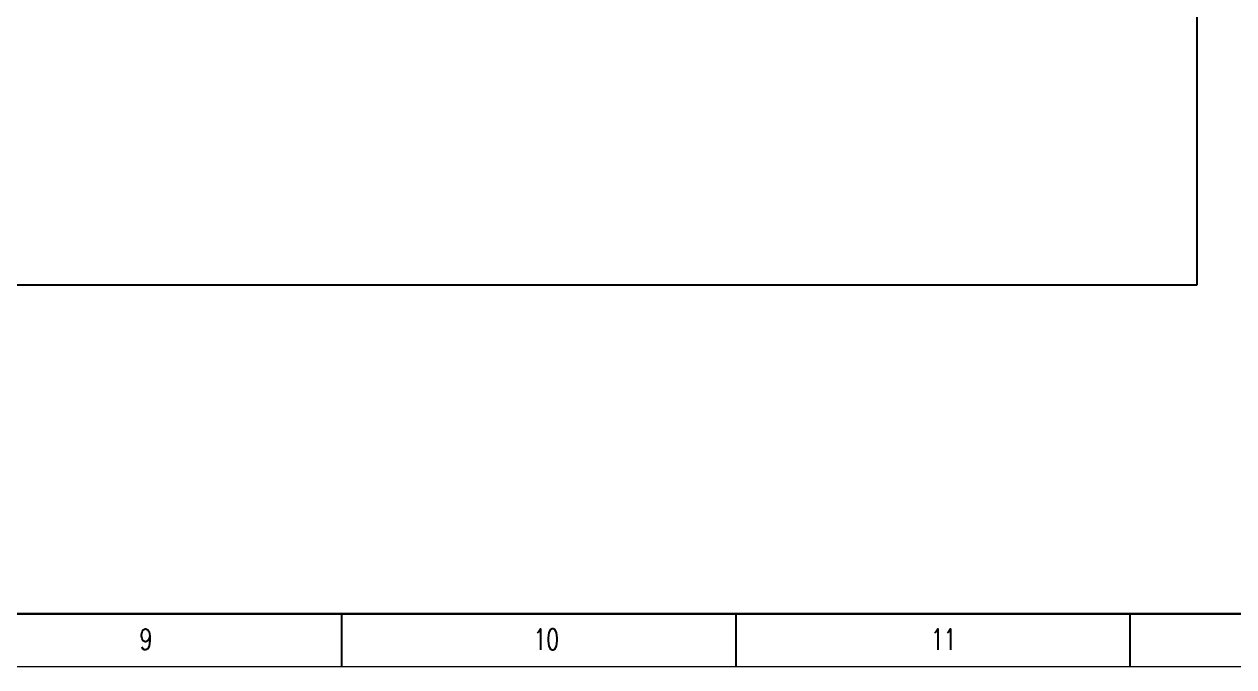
# Model space of a CAD drawing. Header units: inches. Extents: x -430764 to 624329, y 7374 to 217374.
# Drawn here: x 479423 to 536396, y 7374 to 37649 of the extents above; entities that cross this region are included whole.
import ezdxf

# ---------------------------------------------------------------- set-up
doc = ezdxf.new("R2010")
doc.units = ezdxf.units.IN
doc.header["$MEASUREMENT"] = 0
doc.layers.add('CABLEROUTEPROGRESSUNIT-EMBED 1_DWG$0$DwgTemplate', color=7, linetype='Continuous')
doc.styles.add('TEG BORDER', font='txt_qlt.shx', dxfattribs={"width": 0.7, "bigfont": 'hztxt.shx'})

# ---------------------------------------------------------------- blocks, each defined once
blk = doc.blocks.new('TEG BORDER A2')
at = {"linetype": 'Continuous'}
blk.add_line((5, 5), (489, 5), dxfattribs=at)
for p, q in [((334.12, 0), (334.12, 5)), ((371.25, 0), (371.25, 5)), ((408.37, 0), (408.37, 5))]:
    blk.add_line(p, q)
at = {"color": 5, "lineweight": 15}
blk.add_lwpolyline([(0, 420), (594, 420), (594, 0), (0, 0)], close=True, dxfattribs=at)
blk.add_lwpolyline([(5, 415), (589, 415), (589, 5), (5, 5)], close=True)
at = {"char_height": 2, "width": 2, "attachment_point": 7, "style": 'TEG BORDER'}
for s, insert in [('9', (315.05, 1.59)), ('\\pi2.2204e-016;10', (352.17, 1.59)), ('\\pi0.3;11', (389.3, 1.59))]:
    blk.add_mtext(s, dxfattribs=dict(at, insert=insert))

msp = doc.modelspace()

# ---------------------------------------------------------------- linework, layer by layer
at = {"layer": 'CABLEROUTEPROGRESSUNIT-EMBED 1_DWG$0$DwgTemplate', "color": 9, "linetype": 'Continuous', "lineweight": 25}
for p, q in [((534675, 25377), (534675, 193377)), ((427155, 25377), (534675, 25377))]:
    msp.add_line(p, q, dxfattribs=at)

# ---------------------------------------------------------------- block references
at = {"xscale": 500, "yscale": 500, "zscale": 500}
msp.add_blockref('TEG BORDER A2', (327329, 7374), dxfattribs=at)

doc.saveas('drawing.dxf')
